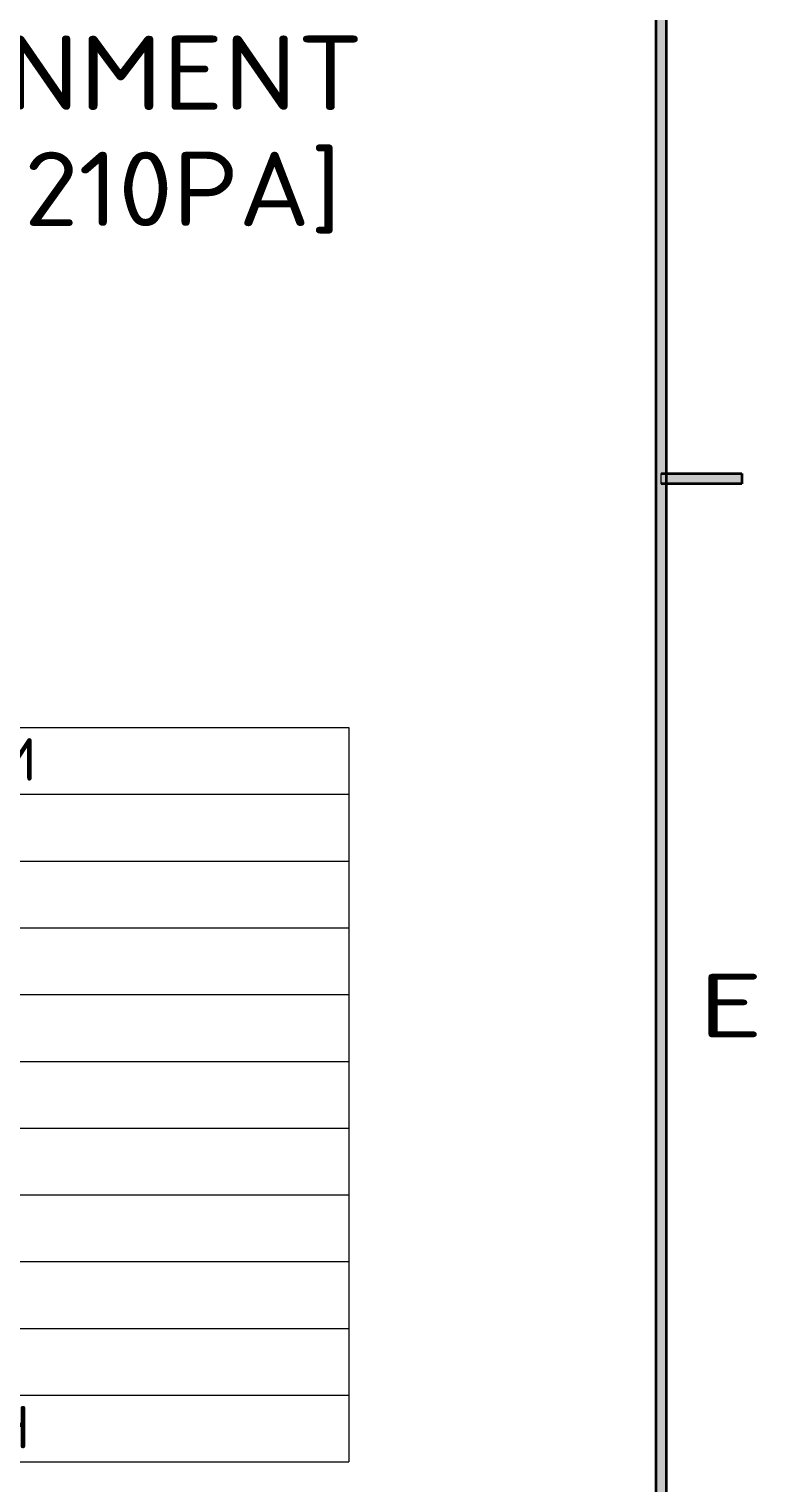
# Model space of a CAD drawing. Extents: x 23 to 417, y 3 to 294.
# Drawn here: x 380.3 to 414.5, y 51.2 to 119.7 of the extents above; entities that cross this region are included whole.
import ezdxf
from ezdxf.enums import TextEntityAlignment as Align

# ---------------------------------------------------------------- set-up
doc = ezdxf.new("R2010")
doc.units = 0
doc.layers.get('0').update_dxf_attribs({"lineweight": 13})
doc.layers.add('3', color=7, linetype='Continuous', lineweight=13)
doc.styles.get("Standard").update_dxf_attribs({"font": 'isocp.shx'})

# ---------------------------------------------------------------- blocks, each defined once
blk = doc.blocks.new('BLOCK1973')
at = {"layer": '3', "color": 7, "lineweight": 13}
blk.add_text('E', height=3, dxfattribs=at).set_placement((411.772, 72.192), (414.81, 72.192), align=Align.FIT)
blk = doc.blocks.new('BLOCK2039')
at = {"layer": '3', "color": 7, "lineweight": 5}
blk.add_solid([(410.237, 9.762), (409.763, 10.238), (410.237, 287.237), (409.763, 286.763)], dxfattribs=at)
blk = doc.blocks.new('BLOCK2044')
at = {"layer": '3', "color": 7, "lineweight": 5}
blk.add_solid([(413.8, 98.262), (413.8, 98.738), (410, 98.262), (410, 98.738)], dxfattribs=at)
blk = doc.blocks.new('BLOCK2365')
at = {"color": 7, "lineweight": 13}
for s, p, p2 in [('X16:PIN ASSIGNMENT', (110, 48.736), (161.896, 48.736)), ('[801-009-07M9-210PA]', (110, 43.274), (160.829, 43.274))]:
    blk.add_text(s, height=3.5, dxfattribs=at).set_placement(p, p2, align=Align.FIT)
blk = doc.blocks.new('BLOCK2375')
at = {"color": 7, "lineweight": 13}
for p, q in [((116.188, 19.669), (161.188, 19.669)), ((116.188, 19.669), (116.188, -14.903)), ((126.188, 19.669), (126.188, -14.903)), ((161.188, 19.669), (161.188, -14.903)), ((116.188, 16.526), (161.188, 16.526)), ((116.188, 13.383), (161.188, 13.383)), ((116.188, 10.24), (161.188, 10.24)), ((116.188, 7.097), (161.188, 7.097)), ((116.188, 3.954), (161.188, 3.954)), ((116.188, 0.811), (161.188, 0.811)), ((116.188, -2.331), (161.188, -2.331)), ((116.188, -5.474), (161.188, -5.474)), ((116.188, -8.617), (161.188, -8.617)), ((116.188, -11.76), (161.188, -11.76)), ((116.188, -14.903), (161.188, -14.903))]:
    blk.add_line(p, q, dxfattribs=at)
for s, p, p2 in [('NO.', (119.331, 17.169), (123.045, 17.169)), ('ITEM', (140.902, 17.169), (146.473, 17.169)), ('1', (120.759, 14.026), (121.616, 14.026)), ('TX1+', (127.188, 14.026), (133.473, 14.026)), ('2', (120.402, 10.883), (121.973, 10.883)), ('TX1-', (127.188, 10.883), (133.473, 10.883)), ('3', (120.402, 7.74), (121.973, 7.74)), ('TX1 SH', (127.188, 7.74), (136.045, 7.74)), ('4', (120.331, 4.597), (122.045, 4.597)), ('5', (120.402, 1.454), (121.973, 1.454)), ('RS485 TL1+', (127.188, 1.454), (142.902, 1.454)), ('6', (120.402, -1.689), (121.973, -1.689)), ('RS485 TL1-', (127.188, -1.689), (142.902, -1.689)), ('7', (120.402, -4.831), (121.973, -4.831)), ('RS485 TL SH', (127.188, -4.831), (144.616, -4.831)), ('8', (120.402, -7.974), (121.973, -7.974)), ('RS485 TL2+', (127.188, -7.974), (143.616, -7.974)), ('9', (120.402, -11.117), (121.973, -11.117)), ('RS485 TL2-', (127.188, -11.117), (143.616, -11.117)), ('10', (119.902, -14.26), (122.473, -14.26)), ('RS485 TL2 SH', (127.188, -14.26), (146.188, -14.26))]:
    blk.add_text(s, height=2, dxfattribs=at).set_placement(p, p2, align=Align.FIT)

msp = doc.modelspace()

# ---------------------------------------------------------------- linework, layer by layer
at = {"layer": '3', "color": 7, "lineweight": 35}
for p, q in [((409.762, 10.238), (409.762, 286.762)), ((410.238, 287.237), (410.238, 9.763))]:
    msp.add_line(p, q, dxfattribs=at)
at = {"layer": '3', "color": 7, "lineweight": 35, "ltscale": 0.095}
for p, q in [((410, 98.738), (413.8, 98.738)), ((413.8, 98.263), (410, 98.263))]:
    msp.add_line(p, q, dxfattribs=at)
at = {"layer": '3', "color": 7, "lineweight": 13, "ltscale": 0.011875}
msp.add_line((410, 98.263), (410, 98.738), dxfattribs=at)
at = {"layer": '3', "color": 7, "lineweight": 35, "ltscale": 0.011875}
msp.add_line((413.8, 98.738), (413.8, 98.263), dxfattribs=at)

# ---------------------------------------------------------------- block references
at = {"lineweight": 0}
for name in ['BLOCK2365', 'BLOCK2375']:
    msp.add_blockref(name, (234.112, 67.118), dxfattribs=at)
at = {"layer": '3', "lineweight": 0}
for name in ['BLOCK2039', 'BLOCK2044', 'BLOCK1973']:
    msp.add_blockref(name, (0, 0), dxfattribs=at)

doc.saveas('drawing.dxf')
